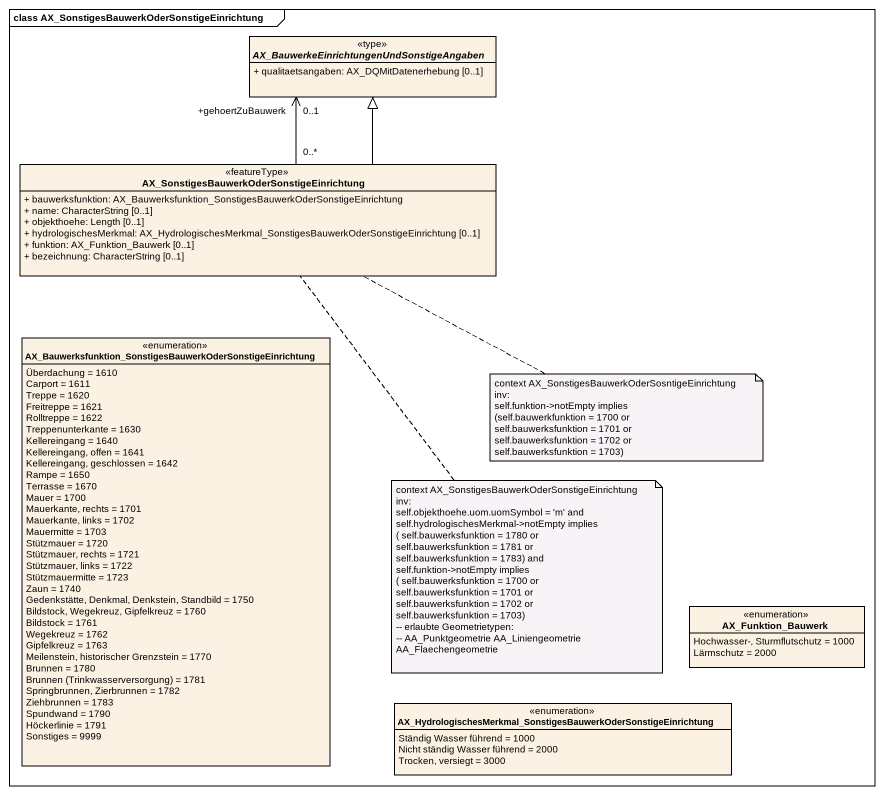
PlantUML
@startuml
mainframe class AX_SonstigesBauwerkOderSonstigeEinrichtung
hide circle
hide empty members
skinparam classAttributeIconSize 0
abstract class "AX_BauwerkeEinrichtungenUndSonstigeAngaben" as AX_BauwerkeEinrichtungenUndS <<type>> {
  + qualitaetsangaben: AX_DQMitDatenerhebung [0..1]
}
class "AX_SonstigesBauwerkOderSonstigeEinrichtung" as AX_SonstigesBauwerkOderSonst <<featureType>> {
  + bauwerksfunktion: AX_Bauwerksfunktion_SonstigesBauwerkOderSonstigeEinrichtung
  + name: CharacterString [0..1]
  + objekthoehe: Length [0..1]
  + hydrologischesMerkmal: AX_HydrologischesMerkmal_SonstigesBauwerkOderSonstigeEinrichtung [0..1]
  + funktion: AX_Funktion_Bauwerk [0..1]
  + bezeichnung: CharacterString [0..1]
}
enum "AX_Bauwerksfunktion_SonstigesBauwerkOderSonstigeEinrichtung" as AX_Bauwerksfunktion {
  Überdachung = 1610
  Carport = 1611
  Treppe = 1620
  Freitreppe = 1621
  Rolltreppe = 1622
  Treppenunterkante = 1630
  Kellereingang = 1640
  Kellereingang, offen = 1641
  Kellereingang, geschlossen = 1642
  Rampe = 1650
  Terrasse = 1670
  Mauer = 1700
  Mauerkante, rechts = 1701
  Mauerkante, links = 1702
  Mauermitte = 1703
  Stützmauer = 1720
  Stützmauer, rechts = 1721
  Stützmauer, links = 1722
  Stützmauermitte = 1723
  Zaun = 1740
  Gedenkstätte, Denkmal, Denkstein, Standbild = 1750
  Bildstock, Wegekreuz, Gipfelkreuz = 1760
  Bildstock = 1761
  Wegekreuz = 1762
  Gipfelkreuz = 1763
  Meilenstein, historischer Grenzstein = 1770
  Brunnen = 1780
  {field} Brunnen (Trinkwasserversorgung) = 1781
  Springbrunnen, Zierbrunnen = 1782
  Ziehbrunnen = 1783
  Spundwand = 1790
  Höckerlinie = 1791
  Sonstiges = 9999
}
enum AX_Funktion_Bauwerk {
  Hochwasser-, Sturmflutschutz = 1000
  Lärmschutz = 2000
}
enum "AX_HydrologischesMerkmal_SonstigesBauwerkOderSonstigeEinrichtung" as AX_HydrologischesMerkmal {
  Ständig Wasser führend = 1000
  Nicht ständig Wasser führend = 2000
  Trocken, versiegt = 3000
}
AX_SonstigesBauwerkOderSonst "0..*" -up-> "+gehoertZuBauwerk\n0..1" AX_BauwerkeEinrichtungenUndS
AX_SonstigesBauwerkOderSonst -up-|> AX_BauwerkeEinrichtungenUndS
note right of AX_SonstigesBauwerkOderSonst
  context AX_SonstigesBauwerkOderSosntigeEinrichtung inv:
  self.funktion->notEmpty implies
  (self.bauwerkfunktion = 1700 or
  self.bauwerksfunktion = 1701 or
  self.bauwerksfunktion = 1702 or
  self.bauwerksfunktion = 1703)
end note
note bottom of AX_SonstigesBauwerkOderSonst
  context AX_SonstigesBauwerkOderSonstigeEinrichtung inv:
  self.objekthoehe.uom.uomSymbol = 'm' and
  self.hydrologischesMerkmal->notEmpty implies
  ( self.bauwerksfunktion = 1780 or
  self.bauwerksfunktion = 1781 or
  self.bauwerksfunktion = 1783) and
  self.funktion->notEmpty implies
  ( self.bauwerksfunktion = 1700 or
  self.bauwerksfunktion = 1701 or
  self.bauwerksfunktion = 1702 or
  self.bauwerksfunktion = 1703)
  ~-- erlaubte Geometrietypen:
  ~-- AA_Punktgeometrie AA_Liniengeometrie AA_Flaechengeometrie
end note
@enduml
